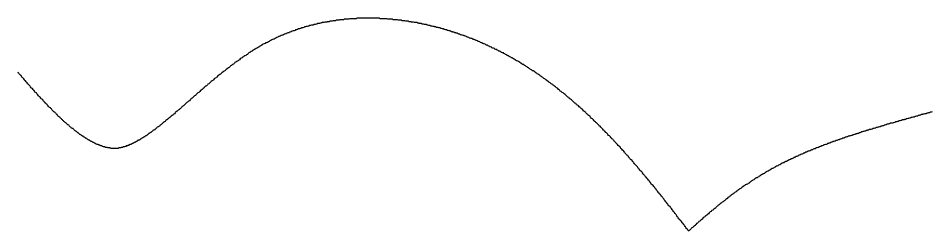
# Model space of a CAD drawing. Header units: millimetres. Extents: x 289 to 9778, y -894 to 6380.
# Drawn here: x 7123.54 to 7142.51, y -505.59 to -501.18 of the extents above; entities that cross this region are included whole.
import ezdxf

# ---------------------------------------------------------------- set-up
doc = ezdxf.new("R2010")
doc.units = ezdxf.units.MM

msp = doc.modelspace()

# ---------------------------------------------------------------- linework, layer by layer
msp.add_polyline3d([(7142.52, -503.123, 0), (7142.5, -503.133, 0), (7142.48, -503.133, 0), (7142.47, -503.143, 0), (7142.45, -503.143, 0), (7142.43, -503.153, 0), (7142.42, -503.153, 0), (7142.4, -503.163, 0), (7142.38, -503.163, 0), (7142.37, -503.163, 0), (7142.35, -503.173, 0), (7142.33, -503.173, 0), (7142.32, -503.183, 0), (7142.3, -503.183, 0), (7142.28, -503.193, 0), (7142.27, -503.193, 0), (7142.25, -503.203, 0), (7142.23, -503.203, 0), (7142.22, -503.213, 0), (7142.2, -503.213, 0), (7142.18, -503.223, 0), (7142.17, -503.223, 0), (7142.15, -503.233, 0), (7142.13, -503.233, 0), (7142.12, -503.233, 0), (7142.1, -503.243, 0), (7142.08, -503.243, 0), (7142.07, -503.253, 0), (7142.05, -503.253, 0), (7142.03, -503.263, 0), (7142.02, -503.263, 0), (7142, -503.273, 0), (7141.98, -503.273, 0), (7141.97, -503.283, 0), (7141.95, -503.283, 0), (7141.94, -503.293, 0), (7141.92, -503.293, 0), (7141.9, -503.293, 0), (7141.89, -503.303, 0), (7141.87, -503.303, 0), (7141.85, -503.313, 0), (7141.84, -503.313, 0), (7141.82, -503.323, 0), (7141.8, -503.323, 0), (7141.79, -503.333, 0), (7141.77, -503.333, 0), (7141.75, -503.343, 0), (7141.74, -503.343, 0), (7141.72, -503.353, 0), (7141.71, -503.353, 0), (7141.69, -503.363, 0), (7141.67, -503.363, 0), (7141.66, -503.363, 0), (7141.64, -503.373, 0), (7141.62, -503.373, 0), (7141.61, -503.383, 0), (7141.59, -503.383, 0), (7141.57, -503.393, 0), (7141.56, -503.393, 0), (7141.54, -503.403, 0), (7141.53, -503.403, 0), (7141.51, -503.413, 0), (7141.49, -503.413, 0), (7141.48, -503.423, 0), (7141.46, -503.423, 0), (7141.44, -503.433, 0), (7141.43, -503.433, 0), (7141.41, -503.443, 0), (7141.4, -503.443, 0), (7141.38, -503.453, 0), (7141.36, -503.453, 0), (7141.35, -503.463, 0), (7141.33, -503.463, 0), (7141.31, -503.473, 0), (7141.3, -503.473, 0), (7141.28, -503.483, 0), (7141.27, -503.483, 0), (7141.25, -503.493, 0), (7141.23, -503.493, 0), (7141.22, -503.493, 0), (7141.2, -503.503, 0), (7141.18, -503.503, 0), (7141.17, -503.513, 0), (7141.15, -503.513, 0), (7141.14, -503.523, 0), (7141.12, -503.523, 0), (7141.1, -503.533, 0), (7141.09, -503.533, 0), (7141.07, -503.543, 0), (7141.06, -503.543, 0), (7141.04, -503.553, 0), (7141.02, -503.563, 0), (7141.01, -503.563, 0), (7140.99, -503.573, 0), (7140.97, -503.573, 0), (7140.96, -503.583, 0), (7140.94, -503.583, 0), (7140.93, -503.593, 0), (7140.91, -503.593, 0), (7140.89, -503.603, 0), (7140.88, -503.603, 0), (7140.86, -503.613, 0), (7140.85, -503.613, 0), (7140.83, -503.623, 0), (7140.81, -503.623, 0), (7140.8, -503.633, 0), (7140.78, -503.633, 0), (7140.77, -503.643, 0), (7140.75, -503.643, 0), (7140.73, -503.653, 0), (7140.72, -503.653, 0), (7140.7, -503.663, 0), (7140.69, -503.673, 0), (7140.67, -503.673, 0), (7140.65, -503.683, 0), (7140.64, -503.683, 0), (7140.62, -503.693, 0), (7140.61, -503.693, 0), (7140.59, -503.703, 0), (7140.57, -503.703, 0), (7140.56, -503.713, 0), (7140.54, -503.723, 0), (7140.53, -503.723, 0), (7140.51, -503.733, 0), (7140.5, -503.733, 0), (7140.48, -503.743, 0), (7140.46, -503.743, 0), (7140.45, -503.753, 0), (7140.43, -503.753, 0), (7140.42, -503.763, 0), (7140.4, -503.773, 0), (7140.38, -503.773, 0), (7140.37, -503.783, 0), (7140.35, -503.783, 0), (7140.34, -503.793, 0), (7140.32, -503.803, 0), (7140.31, -503.803, 0), (7140.29, -503.813, 0), (7140.27, -503.813, 0), (7140.26, -503.823, 0), (7140.24, -503.833, 0), (7140.23, -503.833, 0), (7140.21, -503.843, 0), (7140.2, -503.843, 0), (7140.18, -503.853, 0), (7140.16, -503.863, 0), (7140.15, -503.863, 0), (7140.13, -503.873, 0), (7140.12, -503.873, 0), (7140.1, -503.883, 0), (7140.09, -503.893, 0), (7140.07, -503.893, 0), (7140.05, -503.903, 0), (7140.04, -503.913, 0), (7140.02, -503.913, 0), (7140.01, -503.923, 0), (7139.99, -503.933, 0), (7139.98, -503.933, 0), (7139.96, -503.943, 0), (7139.95, -503.943, 0), (7139.93, -503.953, 0), (7139.91, -503.963, 0), (7139.9, -503.963, 0), (7139.88, -503.973, 0), (7139.87, -503.983, 0), (7139.85, -503.983, 0), (7139.84, -503.993, 0), (7139.82, -504.003, 0), (7139.81, -504.003, 0), (7139.79, -504.013, 0), (7139.78, -504.023, 0), (7139.76, -504.023, 0), (7139.74, -504.033, 0), (7139.73, -504.043, 0), (7139.71, -504.053, 0), (7139.7, -504.053, 0), (7139.68, -504.063, 0), (7139.67, -504.073, 0), (7139.65, -504.073, 0), (7139.64, -504.083, 0), (7139.62, -504.093, 0), (7139.61, -504.103, 0), (7139.59, -504.103, 0), (7139.58, -504.113, 0), (7139.56, -504.123, 0), (7139.55, -504.123, 0), (7139.53, -504.133, 0), (7139.52, -504.143, 0), (7139.5, -504.153, 0), (7139.48, -504.153, 0), (7139.47, -504.163, 0), (7139.45, -504.173, 0), (7139.44, -504.183, 0), (7139.42, -504.183, 0), (7139.41, -504.193, 0), (7139.39, -504.203, 0), (7139.38, -504.213, 0), (7139.36, -504.223, 0), (7139.35, -504.223, 0), (7139.33, -504.233, 0), (7139.32, -504.243, 0), (7139.3, -504.253, 0), (7139.29, -504.253, 0), (7139.27, -504.263, 0), (7139.26, -504.273, 0), (7139.24, -504.283, 0), (7139.23, -504.293, 0), (7139.21, -504.303, 0), (7139.2, -504.303, 0), (7139.18, -504.313, 0), (7139.17, -504.323, 0), (7139.15, -504.333, 0), (7139.14, -504.343, 0), (7139.12, -504.353, 0), (7139.11, -504.353, 0), (7139.09, -504.363, 0), (7139.08, -504.373, 0), (7139.06, -504.383, 0), (7139.05, -504.393, 0), (7139.04, -504.403, 0), (7139.02, -504.413, 0), (7139.01, -504.413, 0), (7138.99, -504.423, 0), (7138.98, -504.433, 0), (7138.96, -504.443, 0), (7138.95, -504.453, 0), (7138.93, -504.463, 0), (7138.92, -504.473, 0), (7138.9, -504.483, 0), (7138.89, -504.493, 0), (7138.87, -504.493, 0), (7138.86, -504.503, 0), (7138.84, -504.513, 0), (7138.83, -504.523, 0), (7138.82, -504.533, 0), (7138.8, -504.543, 0), (7138.79, -504.553, 0), (7138.77, -504.563, 0), (7138.76, -504.573, 0), (7138.74, -504.583, 0), (7138.73, -504.593, 0), (7138.72, -504.603, 0), (7138.7, -504.613, 0), (7138.69, -504.623, 0), (7138.67, -504.633, 0), (7138.66, -504.633, 0), (7138.64, -504.643, 0), (7138.63, -504.653, 0), (7138.62, -504.663, 0), (7138.6, -504.673, 0), (7138.59, -504.683, 0), (7138.57, -504.693, 0), (7138.56, -504.703, 0), (7138.55, -504.713, 0), (7138.53, -504.723, 0), (7138.52, -504.733, 0), (7138.5, -504.743, 0), (7138.49, -504.753, 0), (7138.48, -504.763, 0), (7138.46, -504.773, 0), (7138.45, -504.783, 0), (7138.43, -504.793, 0), (7138.42, -504.803, 0), (7138.41, -504.813, 0), (7138.39, -504.823, 0), (7138.38, -504.833, 0), (7138.37, -504.843, 0), (7138.35, -504.853, 0), (7138.34, -504.863, 0), (7138.33, -504.873, 0), (7138.31, -504.883, 0), (7138.3, -504.893, 0), (7138.28, -504.903, 0), (7138.27, -504.923, 0), (7138.26, -504.933, 0), (7138.24, -504.943, 0), (7138.23, -504.953, 0), (7138.22, -504.963, 0), (7138.2, -504.973, 0), (7138.19, -504.983, 0), (7138.18, -504.993, 0), (7138.16, -505.003, 0), (7138.15, -505.013, 0), (7138.14, -505.023, 0), (7138.12, -505.033, 0), (7138.11, -505.043, 0), (7138.1, -505.053, 0), (7138.08, -505.063, 0), (7138.07, -505.073, 0), (7138.06, -505.083, 0), (7138.05, -505.093, 0), (7138.03, -505.113, 0), (7138.02, -505.123, 0), (7138.01, -505.133, 0), (7137.99, -505.143, 0), (7137.98, -505.153, 0), (7137.97, -505.163, 0), (7137.95, -505.173, 0), (7137.94, -505.183, 0), (7137.93, -505.193, 0), (7137.91, -505.203, 0), (7137.9, -505.213, 0), (7137.89, -505.223, 0), (7137.88, -505.243, 0), (7137.86, -505.253, 0), (7137.85, -505.263, 0), (7137.84, -505.273, 0), (7137.82, -505.283, 0), (7137.81, -505.293, 0), (7137.8, -505.303, 0), (7137.79, -505.313, 0), (7137.77, -505.323, 0), (7137.76, -505.333, 0), (7137.75, -505.353, 0), (7137.74, -505.363, 0), (7137.72, -505.373, 0), (7137.71, -505.383, 0), (7137.7, -505.393, 0), (7137.68, -505.403, 0), (7137.67, -505.413, 0), (7137.66, -505.423, 0), (7137.65, -505.433, 0), (7137.63, -505.443, 0), (7137.62, -505.463, 0), (7137.61, -505.473, 0), (7137.6, -505.483, 0), (7137.58, -505.493, 0), (7137.57, -505.503, 0), (7137.56, -505.513, 0), (7137.55, -505.523, 0), (7137.53, -505.533, 0), (7137.52, -505.543, 0), (7137.51, -505.563, 0), (7137.5, -505.573, 0), (7137.48, -505.583, 0), (7137.47, -505.593, 0), (7137.46, -505.593, 0), (7137.45, -505.583, 0), (7137.44, -505.563, 0), (7137.43, -505.553, 0), (7137.42, -505.543, 0), (7137.41, -505.523, 0), (7137.4, -505.513, 0), (7137.39, -505.503, 0), (7137.38, -505.483, 0), (7137.37, -505.473, 0), (7137.36, -505.463, 0), (7137.35, -505.443, 0), (7137.34, -505.433, 0), (7137.33, -505.423, 0), (7137.32, -505.403, 0), (7137.31, -505.393, 0), (7137.29, -505.383, 0), (7137.28, -505.363, 0), (7137.27, -505.353, 0), (7137.26, -505.343, 0), (7137.25, -505.323, 0), (7137.24, -505.313, 0), (7137.23, -505.303, 0), (7137.22, -505.283, 0), (7137.21, -505.273, 0), (7137.2, -505.253, 0), (7137.19, -505.243, 0), (7137.18, -505.233, 0), (7137.17, -505.213, 0), (7137.16, -505.203, 0), (7137.15, -505.193, 0), (7137.14, -505.173, 0), (7137.13, -505.163, 0), (7137.12, -505.153, 0), (7137.11, -505.133, 0), (7137.1, -505.123, 0), (7137.09, -505.113, 0), (7137.08, -505.093, 0), (7137.07, -505.083, 0), (7137.05, -505.073, 0), (7137.04, -505.053, 0), (7137.03, -505.043, 0), (7137.02, -505.033, 0), (7137.01, -505.013, 0), (7137, -505.003, 0), (7136.99, -504.993, 0), (7136.98, -504.973, 0), (7136.97, -504.963, 0), (7136.96, -504.953, 0), (7136.95, -504.933, 0), (7136.94, -504.923, 0), (7136.93, -504.913, 0), (7136.92, -504.893, 0), (7136.91, -504.883, 0), (7136.9, -504.873, 0), (7136.89, -504.853, 0), (7136.88, -504.843, 0), (7136.86, -504.833, 0), (7136.85, -504.813, 0), (7136.84, -504.803, 0), (7136.83, -504.793, 0), (7136.82, -504.773, 0), (7136.81, -504.763, 0), (7136.8, -504.753, 0), (7136.79, -504.733, 0), (7136.78, -504.723, 0), (7136.77, -504.713, 0), (7136.76, -504.693, 0), (7136.75, -504.683, 0), (7136.74, -504.673, 0), (7136.73, -504.653, 0), (7136.71, -504.643, 0), (7136.7, -504.633, 0), (7136.69, -504.623, 0), (7136.68, -504.603, 0), (7136.67, -504.593, 0), (7136.66, -504.583, 0), (7136.65, -504.563, 0), (7136.64, -504.553, 0), (7136.63, -504.543, 0), (7136.62, -504.523, 0), (7136.61, -504.513, 0), (7136.6, -504.503, 0), (7136.58, -504.483, 0), (7136.57, -504.473, 0), (7136.56, -504.463, 0), (7136.55, -504.443, 0), (7136.54, -504.433, 0), (7136.53, -504.423, 0), (7136.52, -504.413, 0), (7136.51, -504.393, 0), (7136.5, -504.383, 0), (7136.49, -504.373, 0), (7136.47, -504.353, 0), (7136.46, -504.343, 0), (7136.45, -504.333, 0), (7136.44, -504.313, 0), (7136.43, -504.303, 0), (7136.42, -504.293, 0), (7136.41, -504.283, 0), (7136.4, -504.263, 0), (7136.39, -504.253, 0), (7136.38, -504.243, 0), (7136.36, -504.223, 0), (7136.35, -504.213, 0), (7136.34, -504.203, 0), (7136.33, -504.183, 0), (7136.32, -504.173, 0), (7136.31, -504.163, 0), (7136.3, -504.153, 0), (7136.29, -504.133, 0), (7136.27, -504.123, 0), (7136.26, -504.113, 0), (7136.25, -504.103, 0), (7136.24, -504.083, 0), (7136.23, -504.073, 0), (7136.22, -504.063, 0), (7136.21, -504.043, 0), (7136.2, -504.033, 0), (7136.18, -504.023, 0), (7136.17, -504.013, 0), (7136.16, -503.993, 0), (7136.15, -503.983, 0), (7136.14, -503.973, 0), (7136.13, -503.963, 0), (7136.12, -503.943, 0), (7136.11, -503.933, 0), (7136.09, -503.923, 0), (7136.08, -503.903, 0), (7136.07, -503.893, 0), (7136.06, -503.883, 0), (7136.05, -503.873, 0), (7136.04, -503.853, 0), (7136.03, -503.843, 0), (7136.01, -503.833, 0), (7136, -503.823, 0), (7135.99, -503.803, 0), (7135.98, -503.793, 0), (7135.97, -503.783, 0), (7135.96, -503.773, 0), (7135.94, -503.753, 0), (7135.93, -503.743, 0), (7135.92, -503.733, 0), (7135.91, -503.723, 0), (7135.9, -503.703, 0), (7135.89, -503.693, 0), (7135.87, -503.683, 0), (7135.86, -503.673, 0), (7135.85, -503.663, 0), (7135.84, -503.643, 0), (7135.83, -503.633, 0), (7135.82, -503.623, 0), (7135.8, -503.613, 0), (7135.79, -503.593, 0), (7135.78, -503.583, 0), (7135.77, -503.573, 0), (7135.76, -503.563, 0), (7135.74, -503.553, 0), (7135.73, -503.533, 0), (7135.72, -503.523, 0), (7135.71, -503.513, 0), (7135.7, -503.503, 0), (7135.68, -503.483, 0), (7135.67, -503.473, 0), (7135.66, -503.463, 0), (7135.65, -503.453, 0), (7135.64, -503.443, 0), (7135.63, -503.423, 0), (7135.61, -503.413, 0), (7135.6, -503.403, 0), (7135.59, -503.393, 0), (7135.58, -503.383, 0), (7135.56, -503.363, 0), (7135.55, -503.353, 0), (7135.54, -503.343, 0), (7135.53, -503.333, 0), (7135.52, -503.323, 0), (7135.5, -503.313, 0), (7135.49, -503.293, 0), (7135.48, -503.283, 0), (7135.47, -503.273, 0), (7135.45, -503.263, 0), (7135.44, -503.253, 0), (7135.43, -503.233, 0), (7135.42, -503.223, 0), (7135.41, -503.213, 0), (7135.39, -503.203, 0), (7135.38, -503.193, 0), (7135.37, -503.183, 0), (7135.36, -503.173, 0), (7135.34, -503.153, 0), (7135.33, -503.143, 0), (7135.32, -503.133, 0), (7135.31, -503.123, 0), (7135.29, -503.113, 0), (7135.28, -503.103, 0), (7135.27, -503.083, 0), (7135.26, -503.073, 0), (7135.24, -503.063, 0), (7135.23, -503.053, 0), (7135.22, -503.043, 0), (7135.21, -503.033, 0), (7135.19, -503.023, 0), (7135.18, -503.003, 0), (7135.17, -502.993, 0), (7135.15, -502.983, 0), (7135.14, -502.973, 0), (7135.13, -502.963, 0), (7135.12, -502.953, 0), (7135.1, -502.943, 0), (7135.09, -502.933, 0), (7135.08, -502.923, 0), (7135.06, -502.903, 0), (7135.05, -502.893, 0), (7135.04, -502.883, 0), (7135.03, -502.873, 0), (7135.01, -502.863, 0), (7135, -502.853, 0), (7134.99, -502.843, 0), (7134.97, -502.833, 0), (7134.96, -502.823, 0), (7134.95, -502.813, 0), (7134.93, -502.793, 0), (7134.92, -502.783, 0), (7134.91, -502.773, 0), (7134.9, -502.763, 0), (7134.88, -502.753, 0), (7134.87, -502.743, 0), (7134.86, -502.733, 0), (7134.84, -502.723, 0), (7134.83, -502.713, 0), (7134.82, -502.703, 0), (7134.8, -502.693, 0), (7134.79, -502.683, 0), (7134.78, -502.673, 0), (7134.76, -502.663, 0), (7134.75, -502.643, 0), (7134.74, -502.633, 0), (7134.72, -502.623, 0), (7134.71, -502.613, 0), (7134.7, -502.603, 0), (7134.68, -502.593, 0), (7134.67, -502.583, 0), (7134.66, -502.573, 0), (7134.64, -502.563, 0), (7134.63, -502.553, 0), (7134.61, -502.543, 0), (7134.6, -502.533, 0), (7134.59, -502.523, 0), (7134.57, -502.513, 0), (7134.56, -502.503, 0), (7134.55, -502.493, 0), (7134.53, -502.483, 0), (7134.52, -502.473, 0), (7134.5, -502.463, 0), (7134.49, -502.453, 0), (7134.48, -502.443, 0), (7134.46, -502.433, 0), (7134.45, -502.423, 0), (7134.44, -502.413, 0), (7134.42, -502.403, 0), (7134.41, -502.393, 0), (7134.39, -502.383, 0), (7134.38, -502.373, 0), (7134.37, -502.363, 0), (7134.35, -502.353, 0), (7134.34, -502.343, 0), (7134.32, -502.333, 0), (7134.31, -502.323, 0), (7134.29, -502.313, 0), (7134.28, -502.303, 0), (7134.27, -502.293, 0), (7134.25, -502.283, 0), (7134.24, -502.273, 0), (7134.22, -502.273, 0), (7134.21, -502.263, 0), (7134.2, -502.253, 0), (7134.18, -502.243, 0), (7134.17, -502.233, 0), (7134.15, -502.223, 0), (7134.14, -502.213, 0), (7134.12, -502.203, 0), (7134.11, -502.193, 0), (7134.09, -502.183, 0), (7134.08, -502.173, 0), (7134.06, -502.163, 0), (7134.05, -502.153, 0), (7134.04, -502.143, 0), (7134.02, -502.143, 0), (7134.01, -502.133, 0), (7133.99, -502.123, 0), (7133.98, -502.113, 0), (7133.96, -502.103, 0), (7133.95, -502.093, 0), (7133.93, -502.083, 0), (7133.92, -502.073, 0), (7133.9, -502.063, 0), (7133.89, -502.063, 0), (7133.87, -502.053, 0), (7133.86, -502.043, 0), (7133.84, -502.033, 0), (7133.83, -502.023, 0), (7133.81, -502.013, 0), (7133.8, -502.003, 0), (7133.78, -502.003, 0), (7133.77, -501.993, 0), (7133.75, -501.983, 0), (7133.74, -501.973, 0), (7133.72, -501.963, 0), (7133.71, -501.953, 0), (7133.69, -501.953, 0), (7133.68, -501.943, 0), (7133.66, -501.933, 0), (7133.65, -501.923, 0), (7133.63, -501.913, 0), (7133.62, -501.903, 0), (7133.6, -501.903, 0), (7133.58, -501.893, 0), (7133.57, -501.883, 0), (7133.55, -501.873, 0), (7133.54, -501.863, 0), (7133.52, -501.863, 0), (7133.51, -501.853, 0), (7133.49, -501.843, 0), (7133.48, -501.833, 0), (7133.46, -501.833, 0), (7133.44, -501.823, 0), (7133.43, -501.813, 0), (7133.41, -501.803, 0), (7133.4, -501.803, 0), (7133.38, -501.793, 0), (7133.37, -501.783, 0), (7133.35, -501.773, 0), (7133.33, -501.773, 0), (7133.32, -501.763, 0), (7133.3, -501.753, 0), (7133.29, -501.743, 0), (7133.27, -501.743, 0), (7133.25, -501.733, 0), (7133.24, -501.723, 0), (7133.22, -501.713, 0), (7133.21, -501.713, 0), (7133.19, -501.703, 0), (7133.17, -501.693, 0), (7133.16, -501.693, 0), (7133.14, -501.683, 0), (7133.13, -501.673, 0), (7133.11, -501.663, 0), (7133.09, -501.663, 0), (7133.08, -501.653, 0), (7133.06, -501.643, 0), (7133.04, -501.643, 0), (7133.03, -501.633, 0), (7133.01, -501.623, 0), (7132.99, -501.623, 0), (7132.98, -501.613, 0), (7132.96, -501.603, 0), (7132.95, -501.603, 0), (7132.93, -501.593, 0), (7132.91, -501.593, 0), (7132.9, -501.583, 0), (7132.88, -501.573, 0), (7132.86, -501.573, 0), (7132.85, -501.563, 0), (7132.83, -501.553, 0), (7132.81, -501.553, 0), (7132.8, -501.543, 0), (7132.78, -501.543, 0), (7132.76, -501.533, 0), (7132.74, -501.523, 0), (7132.73, -501.523, 0), (7132.71, -501.513, 0), (7132.69, -501.513, 0), (7132.68, -501.503, 0), (7132.66, -501.493, 0), (7132.64, -501.493, 0), (7132.63, -501.483, 0), (7132.61, -501.483, 0), (7132.59, -501.473, 0), (7132.57, -501.473, 0), (7132.56, -501.463, 0), (7132.54, -501.463, 0), (7132.52, -501.453, 0), (7132.51, -501.443, 0), (7132.49, -501.443, 0), (7132.47, -501.433, 0), (7132.45, -501.433, 0), (7132.44, -501.423, 0), (7132.42, -501.423, 0), (7132.4, -501.413, 0), (7132.39, -501.413, 0), (7132.37, -501.403, 0), (7132.35, -501.403, 0), (7132.33, -501.393, 0), (7132.32, -501.393, 0), (7132.3, -501.383, 0), (7132.28, -501.383, 0), (7132.26, -501.373, 0), (7132.25, -501.373, 0), (7132.23, -501.373, 0), (7132.21, -501.363, 0), (7132.19, -501.363, 0), (7132.18, -501.353, 0), (7132.16, -501.353, 0), (7132.14, -501.343, 0), (7132.12, -501.343, 0), (7132.11, -501.343, 0), (7132.09, -501.333, 0), (7132.07, -501.333, 0), (7132.05, -501.323, 0), (7132.03, -501.323, 0), (7132.02, -501.313, 0), (7132, -501.313, 0), (7131.98, -501.313, 0), (7131.96, -501.303, 0), (7131.95, -501.303, 0), (7131.93, -501.303, 0), (7131.91, -501.293, 0), (7131.89, -501.293, 0), (7131.87, -501.293, 0), (7131.86, -501.283, 0), (7131.84, -501.283, 0), (7131.82, -501.273, 0), (7131.8, -501.273, 0), (7131.79, -501.273, 0), (7131.77, -501.273, 0), (7131.75, -501.263, 0), (7131.73, -501.263, 0), (7131.71, -501.263, 0), (7131.7, -501.253, 0), (7131.68, -501.253, 0), (7131.66, -501.253, 0), (7131.64, -501.243, 0), (7131.62, -501.243, 0), (7131.6, -501.243, 0), (7131.59, -501.243, 0), (7131.57, -501.233, 0), (7131.55, -501.233, 0), (7131.53, -501.233, 0), (7131.51, -501.233, 0), (7131.5, -501.223, 0), (7131.48, -501.223, 0), (7131.46, -501.223, 0), (7131.44, -501.223, 0), (7131.42, -501.213, 0), (7131.41, -501.213, 0), (7131.39, -501.213, 0), (7131.37, -501.213, 0), (7131.35, -501.213, 0), (7131.33, -501.213, 0), (7131.31, -501.203, 0), (7131.3, -501.203, 0), (7131.28, -501.203, 0), (7131.26, -501.203, 0), (7131.24, -501.203, 0), (7131.22, -501.203, 0), (7131.2, -501.193, 0), (7131.19, -501.193, 0), (7131.17, -501.193, 0), (7131.15, -501.193, 0), (7131.13, -501.193, 0), (7131.11, -501.193, 0), (7131.09, -501.193, 0), (7131.08, -501.193, 0), (7131.06, -501.193, 0), (7131.04, -501.183, 0), (7131.02, -501.183, 0), (7131, -501.183, 0), (7130.98, -501.183, 0), (7130.96, -501.183, 0), (7130.95, -501.183, 0), (7130.93, -501.183, 0), (7130.91, -501.183, 0), (7130.89, -501.183, 0), (7130.87, -501.183, 0), (7130.85, -501.183, 0), (7130.84, -501.183, 0), (7130.82, -501.183, 0), (7130.8, -501.183, 0), (7130.78, -501.183, 0), (7130.76, -501.183, 0), (7130.74, -501.183, 0), (7130.72, -501.183, 0), (7130.71, -501.183, 0), (7130.69, -501.183, 0), (7130.67, -501.183, 0), (7130.65, -501.183, 0), (7130.63, -501.183, 0), (7130.61, -501.183, 0), (7130.59, -501.183, 0), (7130.58, -501.183, 0), (7130.56, -501.193, 0), (7130.54, -501.193, 0), (7130.52, -501.193, 0), (7130.5, -501.193, 0), (7130.48, -501.193, 0), (7130.47, -501.193, 0), (7130.45, -501.193, 0), (7130.43, -501.193, 0), (7130.41, -501.203, 0), (7130.39, -501.203, 0), (7130.37, -501.203, 0), (7130.35, -501.203, 0), (7130.34, -501.203, 0), (7130.32, -501.203, 0), (7130.3, -501.213, 0), (7130.28, -501.213, 0), (7130.26, -501.213, 0), (7130.24, -501.213, 0), (7130.22, -501.213, 0), (7130.21, -501.223, 0), (7130.19, -501.223, 0), (7130.17, -501.223, 0), (7130.15, -501.223, 0), (7130.13, -501.233, 0), (7130.11, -501.233, 0), (7130.09, -501.233, 0), (7130.08, -501.233, 0), (7130.06, -501.243, 0), (7130.04, -501.243, 0), (7130.02, -501.243, 0), (7130, -501.253, 0), (7129.98, -501.253, 0), (7129.96, -501.253, 0), (7129.95, -501.263, 0), (7129.93, -501.263, 0), (7129.91, -501.263, 0), (7129.89, -501.273, 0), (7129.87, -501.273, 0), (7129.85, -501.273, 0), (7129.84, -501.283, 0), (7129.82, -501.283, 0), (7129.8, -501.293, 0), (7129.78, -501.293, 0), (7129.76, -501.293, 0), (7129.74, -501.303, 0), (7129.73, -501.303, 0), (7129.71, -501.313, 0), (7129.69, -501.313, 0), (7129.67, -501.323, 0), (7129.65, -501.323, 0), (7129.63, -501.323, 0), (7129.61, -501.333, 0), (7129.6, -501.333, 0), (7129.58, -501.343, 0), (7129.56, -501.343, 0), (7129.54, -501.353, 0), (7129.52, -501.353, 0), (7129.51, -501.363, 0), (7129.49, -501.363, 0), (7129.47, -501.373, 0), (7129.45, -501.383, 0), (7129.43, -501.383, 0), (7129.41, -501.393, 0), (7129.4, -501.393, 0), (7129.38, -501.403, 0), (7129.36, -501.403, 0), (7129.34, -501.413, 0), (7129.32, -501.423, 0), (7129.3, -501.423, 0), (7129.29, -501.433, 0), (7129.27, -501.443, 0), (7129.25, -501.443, 0), (7129.23, -501.453, 0), (7129.21, -501.463, 0), (7129.2, -501.463, 0), (7129.18, -501.473, 0), (7129.16, -501.483, 0), (7129.14, -501.483, 0), (7129.12, -501.493, 0), (7129.11, -501.503, 0), (7129.09, -501.503, 0), (7129.07, -501.513, 0), (7129.05, -501.523, 0), (7129.04, -501.533, 0), (7129.02, -501.533, 0), (7129, -501.543, 0), (7128.98, -501.553, 0), (7128.96, -501.563, 0), (7128.95, -501.563, 0), (7128.93, -501.573, 0), (7128.91, -501.583, 0), (7128.89, -501.593, 0), (7128.88, -501.603, 0), (7128.86, -501.613, 0), (7128.84, -501.613, 0), (7128.82, -501.623, 0), (7128.81, -501.633, 0), (7128.79, -501.643, 0), (7128.77, -501.653, 0), (7128.75, -501.663, 0), (7128.74, -501.673, 0), (7128.72, -501.683, 0), (7128.7, -501.693, 0), (7128.68, -501.693, 0), (7128.67, -501.703, 0), (7128.65, -501.713, 0), (7128.63, -501.723, 0), (7128.61, -501.733, 0), (7128.6, -501.743, 0), (7128.58, -501.753, 0), (7128.56, -501.763, 0), (7128.55, -501.773, 0), (7128.53, -501.783, 0), (7128.51, -501.793, 0), (7128.5, -501.803, 0), (7128.48, -501.813, 0), (7128.46, -501.823, 0), (7128.45, -501.833, 0), (7128.43, -501.843, 0), (7128.41, -501.853, 0), (7128.4, -501.863, 0), (7128.38, -501.873, 0), (7128.36, -501.883, 0), (7128.35, -501.893, 0), (7128.33, -501.903, 0), (7128.31, -501.923, 0), (7128.3, -501.933, 0), (7128.28, -501.943, 0), (7128.27, -501.953, 0), (7128.25, -501.963, 0), (7128.23, -501.973, 0), (7128.22, -501.983, 0), (7128.2, -501.993, 0), (7128.19, -502.003, 0), (7128.17, -502.013, 0), (7128.15, -502.023, 0), (7128.14, -502.043, 0), (7128.12, -502.053, 0), (7128.11, -502.063, 0), (7128.09, -502.073, 0), (7128.08, -502.083, 0), (7128.06, -502.093, 0), (7128.04, -502.103, 0), (7128.03, -502.113, 0), (7128.01, -502.133, 0), (7128, -502.143, 0), (7127.98, -502.153, 0), (7127.97, -502.163, 0), (7127.95, -502.173, 0), (7127.94, -502.183, 0), (7127.92, -502.203, 0), (7127.91, -502.213, 0), (7127.89, -502.223, 0), (7127.88, -502.233, 0), (7127.86, -502.243, 0), (7127.85, -502.253, 0), (7127.83, -502.273, 0), (7127.82, -502.283, 0), (7127.8, -502.293, 0), (7127.79, -502.303, 0), (7127.77, -502.313, 0), (7127.76, -502.323, 0), (7127.74, -502.343, 0), (7127.73, -502.353, 0), (7127.71, -502.363, 0), (7127.7, -502.373, 0), (7127.68, -502.383, 0), (7127.67, -502.403, 0), (7127.65, -502.413, 0), (7127.64, -502.423, 0), (7127.62, -502.433, 0), (7127.61, -502.443, 0), (7127.6, -502.463, 0), (7127.58, -502.473, 0), (7127.57, -502.483, 0), (7127.55, -502.493, 0), (7127.54, -502.503, 0), (7127.52, -502.523, 0), (7127.51, -502.533, 0), (7127.5, -502.543, 0), (7127.48, -502.553, 0), (7127.47, -502.563, 0), (7127.45, -502.583, 0), (7127.44, -502.593, 0), (7127.42, -502.603, 0), (7127.41, -502.613, 0), (7127.4, -502.623, 0), (7127.38, -502.643, 0), (7127.37, -502.653, 0), (7127.36, -502.663, 0), (7127.34, -502.673, 0), (7127.33, -502.683, 0), (7127.31, -502.703, 0), (7127.3, -502.713, 0), (7127.29, -502.723, 0), (7127.27, -502.733, 0), (7127.26, -502.743, 0), (7127.24, -502.763, 0), (7127.23, -502.773, 0), (7127.22, -502.783, 0), (7127.2, -502.793, 0), (7127.19, -502.803, 0), (7127.18, -502.813, 0), (7127.16, -502.833, 0), (7127.15, -502.843, 0), (7127.14, -502.853, 0), (7127.12, -502.863, 0), (7127.11, -502.873, 0), (7127.1, -502.893, 0), (7127.08, -502.903, 0), (7127.07, -502.913, 0), (7127.06, -502.923, 0), (7127.04, -502.933, 0), (7127.03, -502.943, 0), (7127.02, -502.953, 0), (7127, -502.973, 0), (7126.99, -502.983, 0), (7126.98, -502.993, 0), (7126.97, -503.003, 0), (7126.95, -503.013, 0), (7126.94, -503.023, 0), (7126.93, -503.033, 0), (7126.91, -503.053, 0), (7126.9, -503.063, 0), (7126.89, -503.073, 0), (7126.88, -503.083, 0), (7126.86, -503.093, 0), (7126.85, -503.103, 0), (7126.84, -503.113, 0), (7126.82, -503.123, 0), (7126.81, -503.133, 0), (7126.8, -503.143, 0), (7126.79, -503.163, 0), (7126.77, -503.173, 0), (7126.76, -503.183, 0), (7126.75, -503.193, 0), (7126.74, -503.203, 0), (7126.72, -503.213, 0), (7126.71, -503.223, 0), (7126.7, -503.233, 0), (7126.69, -503.243, 0), (7126.67, -503.253, 0), (7126.66, -503.263, 0), (7126.65, -503.273, 0), (7126.64, -503.283, 0), (7126.63, -503.293, 0), (7126.61, -503.303, 0), (7126.6, -503.313, 0), (7126.59, -503.323, 0), (7126.58, -503.333, 0), (7126.56, -503.343, 0), (7126.55, -503.353, 0), (7126.54, -503.363, 0), (7126.53, -503.373, 0), (7126.52, -503.383, 0), (7126.5, -503.393, 0), (7126.49, -503.403, 0), (7126.48, -503.413, 0), (7126.47, -503.423, 0), (7126.46, -503.433, 0), (7126.45, -503.433, 0), (7126.43, -503.443, 0), (7126.42, -503.453, 0), (7126.41, -503.463, 0), (7126.4, -503.473, 0), (7126.39, -503.483, 0), (7126.38, -503.493, 0), (7126.37, -503.503, 0), (7126.35, -503.503, 0), (7126.34, -503.513, 0), (7126.33, -503.523, 0), (7126.32, -503.533, 0), (7126.31, -503.543, 0), (7126.3, -503.553, 0), (7126.29, -503.553, 0), (7126.28, -503.563, 0), (7126.26, -503.573, 0), (7126.25, -503.583, 0), (7126.24, -503.593, 0), (7126.23, -503.593, 0), (7126.22, -503.603, 0), (7126.21, -503.613, 0), (7126.2, -503.623, 0), (7126.19, -503.623, 0), (7126.18, -503.633, 0), (7126.17, -503.643, 0), (7126.16, -503.643, 0), (7126.15, -503.653, 0), (7126.13, -503.663, 0), (7126.12, -503.663, 0), (7126.11, -503.673, 0), (7126.1, -503.683, 0), (7126.09, -503.683, 0), (7126.08, -503.693, 0), (7126.07, -503.703, 0), (7126.06, -503.703, 0), (7126.05, -503.713, 0), (7126.04, -503.713, 0), (7126.03, -503.723, 0), (7126.02, -503.723, 0), (7126.01, -503.733, 0), (7126, -503.743, 0), (7125.99, -503.743, 0), (7125.98, -503.753, 0), (7125.97, -503.753, 0), (7125.96, -503.763, 0), (7125.95, -503.763, 0), (7125.94, -503.773, 0), (7125.93, -503.773, 0), (7125.93, -503.783, 0), (7125.92, -503.783, 0), (7125.91, -503.783, 0), (7125.9, -503.793, 0), (7125.89, -503.793, 0), (7125.88, -503.803, 0), (7125.87, -503.803, 0), (7125.86, -503.803, 0), (7125.85, -503.813, 0), (7125.84, -503.813, 0), (7125.84, -503.823, 0), (7125.83, -503.823, 0), (7125.82, -503.823, 0), (7125.81, -503.833, 0), (7125.8, -503.833, 0), (7125.79, -503.833, 0), (7125.78, -503.833, 0), (7125.78, -503.843, 0), (7125.77, -503.843, 0), (7125.76, -503.843, 0), (7125.75, -503.853, 0), (7125.74, -503.853, 0), (7125.74, -503.853, 0), (7125.73, -503.853, 0), (7125.72, -503.853, 0), (7125.71, -503.863, 0), (7125.71, -503.863, 0), (7125.7, -503.863, 0), (7125.69, -503.863, 0), (7125.68, -503.863, 0), (7125.68, -503.873, 0), (7125.67, -503.873, 0), (7125.66, -503.873, 0), (7125.65, -503.873, 0), (7125.65, -503.873, 0), (7125.64, -503.873, 0), (7125.63, -503.873, 0), (7125.63, -503.873, 0), (7125.62, -503.883, 0), (7125.61, -503.883, 0), (7125.61, -503.883, 0), (7125.6, -503.883, 0), (7125.59, -503.883, 0), (7125.59, -503.883, 0), (7125.58, -503.883, 0), (7125.57, -503.883, 0), (7125.57, -503.883, 0), (7125.56, -503.883, 0), (7125.55, -503.883, 0), (7125.55, -503.883, 0), (7125.54, -503.883, 0), (7125.53, -503.883, 0), (7125.52, -503.883, 0), (7125.52, -503.883, 0), (7125.51, -503.883, 0), (7125.5, -503.883, 0), (7125.5, -503.883, 0), (7125.49, -503.883, 0), (7125.48, -503.883, 0), (7125.48, -503.883, 0), (7125.47, -503.883, 0), (7125.46, -503.883, 0), (7125.46, -503.883, 0), (7125.45, -503.873, 0), (7125.44, -503.873, 0), (7125.43, -503.873, 0), (7125.43, -503.873, 0), (7125.42, -503.873, 0), (7125.41, -503.873, 0), (7125.4, -503.873, 0), (7125.4, -503.873, 0), (7125.39, -503.863, 0), (7125.38, -503.863, 0), (7125.37, -503.863, 0), (7125.37, -503.863, 0), (7125.36, -503.863, 0), (7125.35, -503.863, 0), (7125.34, -503.853, 0), (7125.34, -503.853, 0), (7125.33, -503.853, 0), (7125.32, -503.853, 0), (7125.31, -503.853, 0), (7125.3, -503.843, 0), (7125.3, -503.843, 0), (7125.29, -503.843, 0), (7125.28, -503.833, 0), (7125.27, -503.833, 0), (7125.26, -503.833, 0), (7125.26, -503.833, 0), (7125.25, -503.823, 0), (7125.24, -503.823, 0), (7125.23, -503.823, 0), (7125.22, -503.813, 0), (7125.21, -503.813, 0), (7125.2, -503.813, 0), (7125.2, -503.803, 0), (7125.19, -503.803, 0), (7125.18, -503.803, 0), (7125.17, -503.793, 0), (7125.16, -503.793, 0), (7125.15, -503.783, 0), (7125.14, -503.783, 0), (7125.13, -503.783, 0), (7125.13, -503.773, 0), (7125.12, -503.773, 0), (7125.11, -503.763, 0), (7125.1, -503.763, 0), (7125.09, -503.753, 0), (7125.08, -503.753, 0), (7125.07, -503.743, 0), (7125.06, -503.743, 0), (7125.05, -503.733, 0), (7125.04, -503.733, 0), (7125.03, -503.723, 0), (7125.02, -503.723, 0), (7125.02, -503.713, 0), (7125.01, -503.713, 0), (7125, -503.703, 0), (7124.99, -503.703, 0), (7124.98, -503.693, 0), (7124.97, -503.683, 0), (7124.96, -503.683, 0), (7124.95, -503.673, 0), (7124.94, -503.673, 0), (7124.93, -503.663, 0), (7124.92, -503.653, 0), (7124.91, -503.653, 0), (7124.9, -503.643, 0), (7124.89, -503.633, 0), (7124.88, -503.633, 0), (7124.87, -503.623, 0), (7124.86, -503.613, 0), (7124.85, -503.613, 0), (7124.84, -503.603, 0), (7124.83, -503.593, 0), (7124.82, -503.593, 0), (7124.81, -503.583, 0), (7124.8, -503.573, 0), (7124.79, -503.563, 0), (7124.78, -503.563, 0), (7124.77, -503.553, 0), (7124.76, -503.543, 0), (7124.75, -503.533, 0), (7124.74, -503.523, 0), (7124.73, -503.523, 0), (7124.72, -503.513, 0), (7124.71, -503.503, 0), (7124.7, -503.493, 0), (7124.69, -503.483, 0), (7124.68, -503.473, 0), (7124.67, -503.473, 0), (7124.65, -503.463, 0), (7124.64, -503.453, 0), (7124.63, -503.443, 0), (7124.62, -503.433, 0), (7124.61, -503.423, 0), (7124.6, -503.413, 0), (7124.59, -503.403, 0), (7124.58, -503.393, 0), (7124.57, -503.393, 0), (7124.56, -503.383, 0), (7124.55, -503.373, 0), (7124.54, -503.363, 0), (7124.53, -503.353, 0), (7124.52, -503.343, 0), (7124.5, -503.333, 0), (7124.49, -503.323, 0), (7124.48, -503.313, 0), (7124.47, -503.303, 0), (7124.46, -503.293, 0), (7124.45, -503.283, 0), (7124.44, -503.273, 0), (7124.43, -503.263, 0), (7124.42, -503.253, 0), (7124.41, -503.243, 0), (7124.4, -503.233, 0), (7124.38, -503.223, 0), (7124.37, -503.213, 0), (7124.36, -503.203, 0), (7124.35, -503.183, 0), (7124.34, -503.173, 0), (7124.33, -503.163, 0), (7124.32, -503.153, 0), (7124.31, -503.143, 0), (7124.3, -503.133, 0), (7124.28, -503.123, 0), (7124.27, -503.113, 0), (7124.26, -503.103, 0), (7124.25, -503.093, 0), (7124.24, -503.073, 0), (7124.23, -503.063, 0), (7124.22, -503.053, 0), (7124.21, -503.043, 0), (7124.19, -503.033, 0), (7124.18, -503.023, 0), (7124.17, -503.013, 0), (7124.16, -502.993, 0), (7124.15, -502.983, 0), (7124.14, -502.973, 0), (7124.13, -502.963, 0), (7124.11, -502.953, 0), (7124.1, -502.933, 0), (7124.09, -502.923, 0), (7124.08, -502.913, 0), (7124.07, -502.903, 0), (7124.06, -502.893, 0), (7124.05, -502.873, 0), (7124.03, -502.863, 0), (7124.02, -502.853, 0), (7124.01, -502.843, 0), (7124, -502.823, 0), (7123.99, -502.813, 0), (7123.98, -502.803, 0), (7123.96, -502.793, 0), (7123.95, -502.773, 0), (7123.94, -502.763, 0), (7123.93, -502.753, 0), (7123.92, -502.733, 0), (7123.91, -502.723, 0), (7123.89, -502.713, 0), (7123.88, -502.703, 0), (7123.87, -502.683, 0), (7123.86, -502.673, 0), (7123.85, -502.663, 0), (7123.84, -502.643, 0), (7123.82, -502.633, 0), (7123.81, -502.623, 0), (7123.8, -502.603, 0), (7123.79, -502.593, 0), (7123.78, -502.583, 0), (7123.76, -502.563, 0), (7123.75, -502.553, 0), (7123.74, -502.543, 0), (7123.73, -502.523, 0), (7123.72, -502.513, 0), (7123.71, -502.503, 0), (7123.69, -502.483, 0), (7123.68, -502.473, 0), (7123.67, -502.463, 0), (7123.66, -502.443, 0), (7123.65, -502.433, 0), (7123.63, -502.413, 0), (7123.62, -502.403, 0), (7123.61, -502.393, 0), (7123.6, -502.373, 0), (7123.59, -502.363, 0), (7123.57, -502.343, 0), (7123.56, -502.333, 0), (7123.55, -502.323, 0), (7123.54, -502.303, 0)])

doc.saveas('drawing.dxf')
